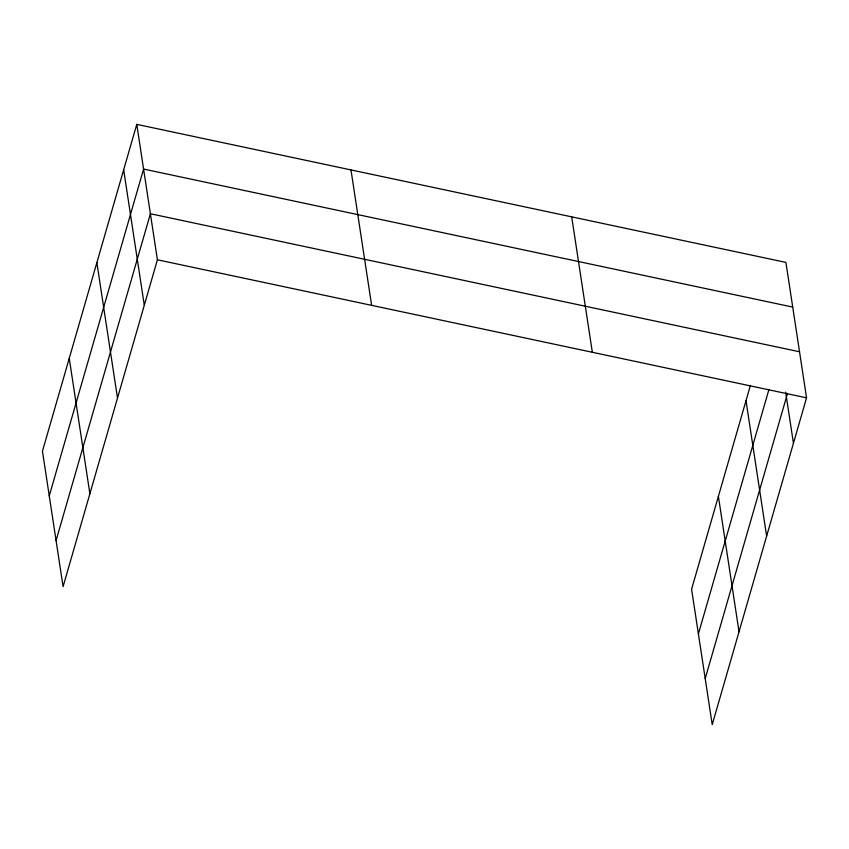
<?xml version="1.0" encoding="UTF-8"?>
<svg xmlns="http://www.w3.org/2000/svg" width="849" height="849" viewBox="0 0 849 849"><rect width="100%" height="100%" fill="white"/><g stroke="black" fill="none" stroke-linecap="round" stroke-linejoin="round"><path stroke-width="1.27" d="M136.774 124.368L42.45 451.169L63.091 586.595L157.415 259.794L136.774 124.368L785.909 262.405L806.55 397.831L712.226 724.632L691.585 589.206L750.41 385.425M49.263 495.858L143.587 169.057L792.722 307.094M56.066 540.548L150.4 213.746L799.535 351.783M698.398 633.895L768.961 389.415M705.211 678.584L787.511 393.427M157.415 259.794L806.55 397.831M785.643 392.1L793.444 443.252M746.006 400.686L766.636 536.112M718.392 496.357L739.023 631.773M571.695 216.856L592.337 352.282M350.987 169.927L371.629 305.343M123.667 169.789L144.298 305.216M96.86 262.649L117.502 398.075M69.247 358.31L89.888 493.736"/></g></svg>
